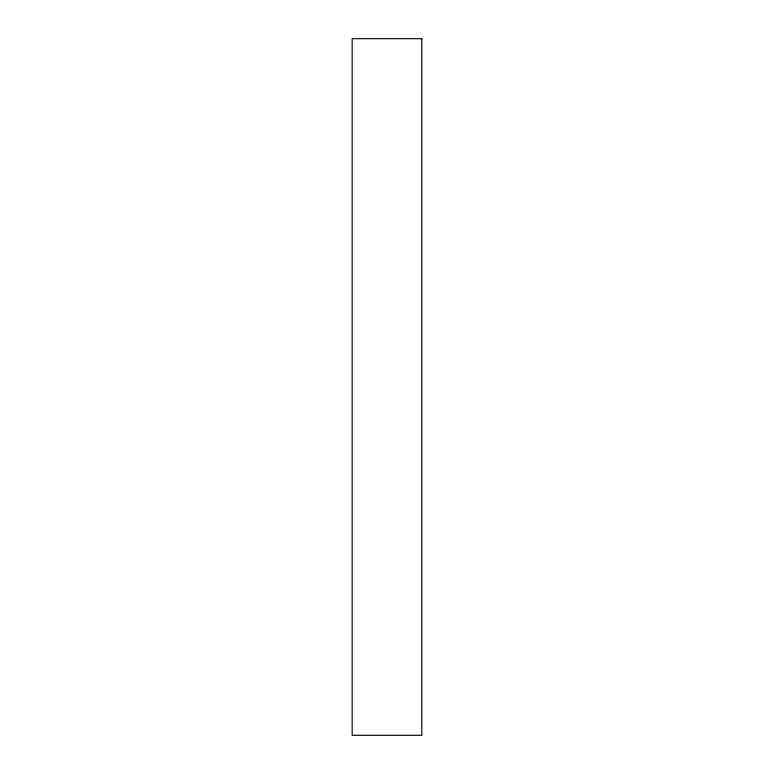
<?xml version="1.0" encoding="UTF-8"?>
<svg xmlns="http://www.w3.org/2000/svg" width="774" height="774" viewBox="0 0 774 774"><rect width="100%" height="100%" fill="white"/><g stroke="black" fill="none" stroke-linecap="round" stroke-linejoin="round"><path stroke-width="1.16" d="M421.83 38.7L352.17 38.7L352.17 735.3L421.83 735.3L421.83 38.7"/></g></svg>
